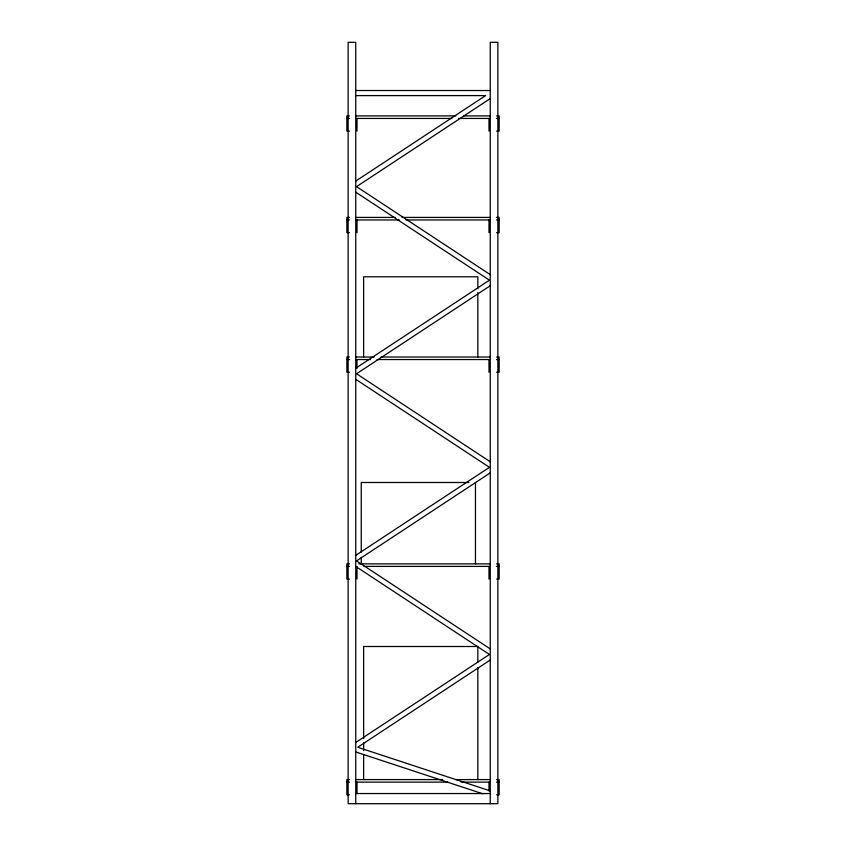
<?xml version="1.0" encoding="UTF-8"?>
<svg xmlns="http://www.w3.org/2000/svg" width="846" height="846" viewBox="0 0 846 846"><rect width="100%" height="100%" fill="white"/><g stroke="black" fill="none" stroke-linecap="round" stroke-linejoin="round"><path stroke-width="1.27" d="M355.743 181.086L485.593 95.598L355.743 95.598M490.257 98.601L356.547 186.628L490.257 274.654M355.743 368.222L489.453 280.195L355.743 192.169M490.257 285.737L356.547 373.763L490.257 461.789M355.743 555.357L489.453 467.33L355.743 379.304M490.257 472.872L356.547 560.898L490.257 648.924M355.743 742.492L489.453 654.466L355.743 566.439M490.257 660.007L357.721 747.261L490.257 790.894M355.743 90.522L490.257 90.522M349.483 115.902L346.86 115.902L346.86 131.13L349.398 131.13M356.05 115.902L455.814 115.902M463.693 115.902L489.95 115.902M496.517 115.902L499.14 115.902L499.14 131.13L496.602 131.13M346.86 118.44L349.483 118.44M356.05 118.44L451.88 118.44M458.447 118.44L489.95 118.44M496.517 118.44L499.14 118.44M349.483 217.422L346.86 217.422L346.86 232.65L349.398 232.65M356.05 217.422L395.431 217.422M401.998 217.422L489.95 217.422M496.517 217.422L499.14 217.422L499.14 232.65L496.602 232.65M346.86 219.96L349.483 219.96M356.05 219.96L399.375 219.96M405.932 219.96L489.95 219.96M496.517 219.96L499.14 219.96M349.483 357.012L346.86 357.012L346.86 372.24L349.398 372.24M356.05 357.012L374.133 357.012M380.996 357.012L489.95 357.012M496.517 357.012L499.14 357.012L499.14 372.24L496.602 372.24M346.86 359.55L349.483 359.55M356.05 359.55L370.485 359.55M377.052 359.55L489.95 359.55M496.517 359.55L499.14 359.55M468.906 482.495L361.253 482.495L361.253 552.047M349.483 563.859L346.86 563.859L346.86 579.087L349.398 579.087M358.672 563.859L489.95 563.859M496.517 563.859L499.14 563.859L499.14 579.087L496.602 579.087M346.86 566.397L349.483 566.397M363.928 566.397L489.95 566.397M496.517 566.397L499.14 566.397M349.483 779.589L346.86 779.589L346.86 794.817L349.398 794.817M356.05 779.589L442.691 779.589M455.814 779.589L489.95 779.589M496.517 779.589L499.14 779.589L499.14 794.817L496.602 794.817M346.86 782.127L349.483 782.127M356.05 782.127L447.946 782.127M461.07 782.127L489.95 782.127M496.517 782.127L499.14 782.127M355.743 793.548L490.257 793.548M355.743 751.957L482.78 793.781M490.257 803.7L490.257 42.3L497.871 42.3L497.871 803.7L348.129 803.7L348.129 42.3L355.743 42.3L355.743 803.7M488.988 118.44L488.988 131.13M488.988 219.96L488.988 232.65M488.988 359.55L488.988 372.24M488.988 566.397L488.988 579.087M488.988 782.127L488.988 791.01M477.842 288.634L477.842 276.79L363.632 276.79L363.632 357.012M477.842 292.579L477.842 357.012M477.842 662.312L477.842 646.503L363.632 646.503L363.632 738.706M477.842 667.579L477.842 779.536M475.463 482.495L475.463 563.859M363.632 742.661L363.632 750.561M363.632 754.516L363.632 779.536M361.253 557.303L361.253 563.859M357.012 118.44L357.012 131.13M357.012 219.96L357.012 232.65M357.012 359.55L357.012 368.433M357.012 566.397L357.012 579.087M357.012 782.127L357.012 793.548"/></g></svg>
